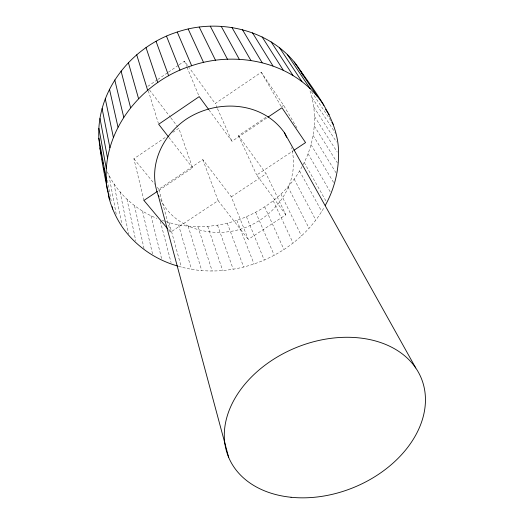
<?xml version="1.0" encoding="UTF-8"?>
<svg xmlns="http://www.w3.org/2000/svg" width="524" height="524" viewBox="0 0 524 524"><rect width="100%" height="100%" fill="white"/><g stroke="black" fill="none" stroke-linecap="round" stroke-linejoin="round"><path stroke-width="0.39" stroke-dasharray="2.62 1.97" d="M303.095 164.667C315.094 141.958 318.153 114.284 309.677 89.866M166.023 221.659C217.218 237.975 277.982 213.183 302.702 165.374M178.298 266.231C232.918 282.285 296.748 256.55 324.507 206.744M147.768 86.395L157.102 79.962M157.77 79.504L167.772 72.613M168.44 72.155L178.442 65.264M179.11 64.806L184.448 61.131L187.756 65.697M143.943 200.43L133.895 158.765L166.075 136.915M172.776 132.362L178.808 128.269L192.557 167.791L158.674 190.54M217.178 107.996L215.2 103.555L261.279 72.266L283.635 105.37L297.704 129.245M202.834 159.637L218.115 200.627L170.542 232.198L158.805 189.21L202.834 159.637L231.313 196.834L248.291 239.389L285.849 214.807L266.107 173.772L238.499 135.69L266.12 117.134M281.617 106.726L283.635 105.37M208.978 109.935L231.981 141.316L266.585 118.083M285.849 214.807L256.688 175.023L293.322 150.709M231.313 196.834L266.107 173.772M162.198 220.414L165.257 221.41M107.282 171.859C116.983 193.015 135.434 209.731 156.938 218.39M168.453 229.709L170.542 232.198M133.895 158.765L154.737 184.238M157.279 187.35L158.805 189.21M168.833 137.327L192.557 167.791M218.115 200.627L248.291 239.389M149.576 90.089L170.385 117.265M170.883 117.913L177.819 126.972M188.234 66.352L215.2 103.555M311.479 91.707L330.998 120.926M312.016 97.634L335.701 133.476M313.784 107.079L336.559 142.056M314.524 116.57L337.233 152.071M314.295 126.048L337.286 162.728M313.116 135.447L335.91 172.645M311.04 144.703L333.552 182.385M261.279 72.266L281.958 107.767M308.073 153.755L330.251 191.915M160.645 199.533C175.068 229.826 214.545 238.826 244.341 227.901C276.456 216.327 300.881 182.319 291.409 147.65M304.254 162.545L326.066 201.209M299.61 171.027L321.762 211.572M294.174 179.143L315.828 220.139M287.938 186.839L309.055 228.281M280.956 194.063L301.483 235.931M273.207 200.771L293.106 243.044M238.499 135.69L256.688 175.023M264.731 206.901L283.956 249.555M217.506 108.737L231.981 141.316M255.719 212.279L274.248 255.293M184.448 61.131L186.642 66.41M186.957 67.17L198.904 95.859M246.444 216.785L264.266 260.114M236.94 220.427L254.061 264.037M227.285 223.237L243.693 267.083M217.519 225.202L233.213 269.257M207.707 226.342L222.693 270.561M197.895 226.656L212.174 271.013M148.305 90.75L158.425 123.481M188.155 226.145L201.747 270.594M178.527 224.816L191.43 269.31M169.088 222.654L181.33 267.161M160.305 221.226L171.079 262.576M151.03 215.842L161.602 258.653M142.528 211.172L152.523 253.858M134.498 205.65L144.297 249.732M126.998 199.258L135.762 240.719M120.114 191.987L128.583 233.966M114.035 184.009L121.941 224.829M108.972 175.553L116.249 214.421M107.394 180.282L111.488 202.683"/><path stroke-width="0.79" d="M177.544 265.996C155.497 259.76 135.592 246.025 122.406 227.226C116.649 218.685 112.241 209.305 109.424 199.389C105.396 179.116 100.942 158.818 98.853 138.231C96.344 90.069 132.33 46.158 177.236 32.049C220.669 17.2 274.766 30.503 300.265 70.327C317.701 95.401 339.211 121.745 338.543 154.115C338.602 171.964 333.991 189.793 325.286 205.369M107.276 189.374C98.656 134.19 140.321 81.678 191.673 65.736C238.007 49.819 296.407 62.638 323.93 105.37M157.318 191.45L143.943 200.43L167.411 228.464M267.947 117.173L281.958 107.767L305.564 142.587L294.003 150.257M415.735 367.946L284.552 132.9C262.459 101.315 217.46 98.984 186.727 118.869C162.126 135.33 147.434 166.462 158.209 195.328L228.706 457.472M168.342 136.692L158.667 124.26L199.218 96.612L208.5 109.28M294.193 62.009L317.518 96.599M325.601 109.339L329.21 114.704M287.27 54.476L310.175 88.667M331.908 122.282L333.271 124.326M279.561 47.756L301.968 81.606M271.15 41.887L292.982 75.436M262.098 36.896L283.281 70.203M252.496 32.822L272.978 65.945M242.422 29.685L262.144 62.69M158.209 195.328L159.021 196.729M231.975 27.523L250.891 60.47M300.265 70.327L303.363 75.777M221.22 26.344L239.285 59.304M210.275 26.2L227.455 59.232M199.225 27.091L215.502 60.267M284.552 132.9L286.608 137.327M188.188 29.036L203.548 62.428M177.236 32.049L191.673 65.736M166.494 36.149L180.014 70.183M156.047 41.331L168.669 75.79M146.026 47.599L157.776 82.55M136.705 54.778L147.637 90.266M128.38 62.631L138.578 98.695M121.064 71.048L130.607 107.715M114.769 79.956L123.743 117.232M109.496 89.244L117.992 127.136M99.842 147.951L101.368 155.084M105.278 98.813L113.38 137.334M102.101 108.592L109.902 147.722M99.986 118.476L107.564 158.215M98.892 128.38L106.339 168.708M112.215 206.685L112.653 209.083M98.853 138.231L106.254 179.123M102.16 159.041L102.442 160.626M102.73 162.204L103.012 163.789M103.726 167.746L104.007 169.324M104.296 170.909L104.577 172.494M105.861 179.614L106.149 181.193M107.427 188.312L108.141 192.269M108.429 193.854L109.424 199.389M291.049 497.263A104.119 75.633 -22.1 0 0 423.818 386.037A104.119 75.633 -22.1 0 0 259.76 369.374A104.119 75.633 -22.1 0 0 291.049 497.263"/></g></svg>
